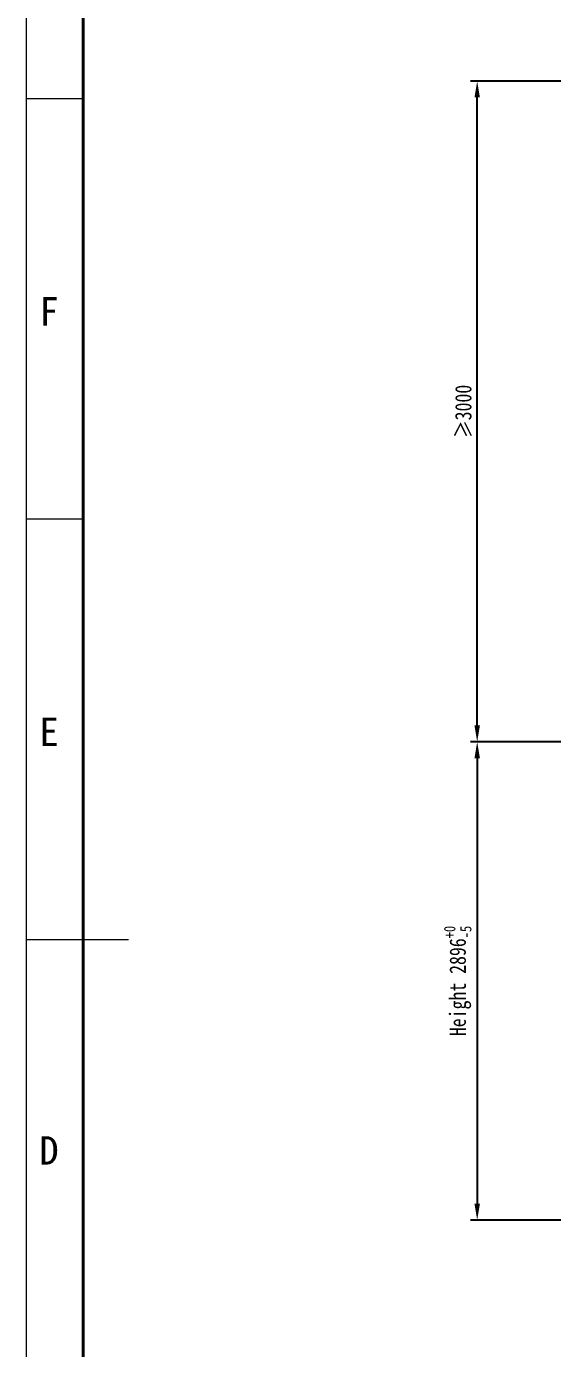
# Model space of a CAD drawing. Header units: millimetres. Extents: x 32496 to 166256, y 3504 to 23939.
# Drawn here: x 137358 to 140546, y 11245 to 19249 of the extents above; entities that cross this region are included whole.
import ezdxf
from ezdxf.enums import TextEntityAlignment as Align

# ---------------------------------------------------------------- set-up
doc = ezdxf.new("R2010")
doc.units = ezdxf.units.MM
doc.header["$PDSIZE"] = -5
doc.layers.get('0').update_dxf_attribs({"lineweight": 35})
doc.layers.get('Defpoints').update_dxf_attribs({"lineweight": 18})
doc.layers.add('FORM', color=7, linetype='Continuous', lineweight=18)
doc.layers.add('THICK', color=7, linetype='Continuous', lineweight=0)
doc.styles.add('KEHUA', font='仿宋_GB2312.ttf')
doc.styles.add('TH_GBDIM', font='仿宋_GB2312.ttf', dxfattribs={"width": 0.8})
doc.dimstyles.new('TH_GBDIM', dxfattribs={"dimscale": 42, "dimtxt": 3, "dimasz": 3, "dimexe": 1.2, "dimexo": 0, "dimgap": 1, "dimtad": 1, "dimdec": 1, "dimdsep": 46, "dimtxsty": 'TH_GBDIM', "dimcen": 2.5, "dimdle": 252, "dimclrd": 4, "dimclre": 4, "dimclrt": 3, "dimadec": 0, "dimazin": 2, "dimtfac": 0.714286, "dimtdec": 1, "dimtmove": 0, "dimatfit": 3, "dimfxl": 1, "dimtolj": 1, "dimarcsym": 0})

# ---------------------------------------------------------------- blocks, each defined once
blk = doc.blocks.new('*D5864')
at = {"layer": 'Defpoints', "color": 0}
for p in [(140089.6, 18918.4), (140736.7, 18918.4), (140393.1, 14918.4)]:
    blk.add_point(p, dxfattribs=at)
at = {"layer": 'THICK', "color": 4, "linetype": 'Continuous', "lineweight": -2}
for p, q in [((140736.7, 18918.4), (140050, 18918.4)), ((140089.6, 15017.4), (140089.6, 18819.4)), ((140393.1, 14918.4), (140050, 14918.4))]:
    blk.add_line(p, q, dxfattribs=at)
at = {"layer": 'THICK', "color": 4}
for points in [[(140106.1, 18819.4), (140073.1, 18819.4), (140089.6, 18918.4)], [(140073.1, 15017.4), (140106.1, 15017.4), (140089.6, 14918.4)]]:
    blk.add_solid(points, dxfattribs=at)
at = {"layer": 'THICK', "color": 3, "lineweight": -3, "insert": (140006.8, 16918.4), "char_height": 99, "attachment_point": 5, "rotation": 90, "style": 'TH_GBDIM'}
blk.add_mtext('\\A1;{\\fFangSong_GB2312|b0|i0|c134|p49;≥3000}', dxfattribs=at)
blk = doc.blocks.new('*D5871')
at = {"layer": 'Defpoints', "color": 0}
for p in [(140641.2, 14918.3), (140089.6, 12022.3), (140641.2, 12022.3)]:
    blk.add_point(p, dxfattribs=at)
at = {"layer": 'THICK', "color": 4, "linetype": 'Continuous', "lineweight": -2}
for p, q in [((140641.2, 14918.3), (140050, 14918.3)), ((140089.6, 14819.3), (140089.6, 12121.3)), ((140641.2, 12022.3), (140050, 12022.3))]:
    blk.add_line(p, q, dxfattribs=at)
at = {"layer": 'THICK', "color": 4}
for points in [[(140106.1, 14819.3), (140073.1, 14819.3), (140089.6, 14918.3)], [(140073.1, 12121.3), (140106.1, 12121.3), (140089.6, 12022.3)]]:
    blk.add_solid(points, dxfattribs=at)
at = {"layer": 'THICK', "color": 3, "lineweight": -3, "insert": (139971.3, 13470.3), "char_height": 99, "attachment_point": 5, "rotation": 90, "style": 'TH_GBDIM'}
blk.add_mtext('\\A1;Height {\\A1;2896{\\H0.7x;\\S+0^ -5;}}', dxfattribs=at)
blk = doc.blocks.new('KH01-M017S_1_46')
at = {"layer": 'FORM', "color": 4}
for p, q in [((0, 222.5), (5, 222.5)), ((0, 185.5), (5, 185.5)), ((0, 148.5), (9, 148.5))]:
    blk.add_line(p, q, dxfattribs=at)
at = {"layer": 'FORM', "color": 6}
blk.add_lwpolyline([(0, 297), (420, 297), (420, 0), (0, 0)], close=True, dxfattribs=at)
at = {"layer": 'FORM', "color": 8, "lineweight": 40}
blk.add_lwpolyline([(5, 5), (415, 5), (415, 292), (5, 292)], close=True, dxfattribs=at)
at = {"layer": 'FORM', "color": 4, "style": 'KEHUA'}
for s, p in [('F', (1.14, 202.52)), ('E', (1.14, 165.52)), ('D', (1.14, 128.69))]:
    blk.add_text(s, height=2.5, dxfattribs=at).set_placement(p)
for tag, p in [('设计者', (369.07, 43.93)), ('审核者', (369.07, 37.93)), ('工程名称', (299.91, 37.59)), ('标准化', (369.07, 31.93)), ('批准者', (369.07, 25.93))]:
    blk.add_attdef(tag, text='', height=2.5, dxfattribs=at).set_placement(p, align=Align.MIDDLE_LEFT)
for tag, p in [('图纸名称', (299.91, 30.82)), ('产品型号', (299.91, 24.82)), ('版本', (299.91, 18.64)), ('页码', (299.91, 12.64))]:
    blk.add_attdef(tag, p, '', height=2.5, dxfattribs=at)

msp = doc.modelspace()

# ---------------------------------------------------------------- block references
at = {"xscale": 68.80575516545142, "yscale": 68.80575516545137, "zscale": 68.80575516545137}
msp.add_blockref('KH01-M017S_1_46', (137357.763, 3504.033), dxfattribs=at)

# ---------------------------------------------------------------- dimensions: what is measured, and where the dimension line sits
at = {"layer": 'THICK', "lineweight": -3}
dim = msp.add_linear_dim(base=(140089.571, 18918.363), p1=(140393.06, 14918.363), p2=(140736.704, 18918.363), angle=90, text='{\\fFangSong_GB2312|b0|i0|c134|p49;≥3000}', dimstyle='TH_GBDIM', override={"dimscale": 33, "dimtxsty": 'TH_GBDIM', "dimarcsym": 2}, dxfattribs=at)
dim.commit()
dim.dimension.update_dxf_attribs({"geometry": '*D5864', "text_midpoint": (140006.804, 16918.363)})
dim = msp.add_linear_dim(base=(140089.571, 12022.308), p1=(140641.204, 14918.308), p2=(140641.204, 12022.308), angle=90, text='Height {\\A1;<>{\\H0.7x;\\S+0^ -5;}}', dimstyle='TH_GBDIM', override={"dimscale": 33, "dimtxsty": 'TH_GBDIM', "dimarcsym": 2}, dxfattribs=at)
dim.commit()
dim.dimension.update_dxf_attribs({"geometry": '*D5871', "text_midpoint": (140089.571, 13470.308), "dimtype": 160})

doc.saveas('drawing.dxf')
